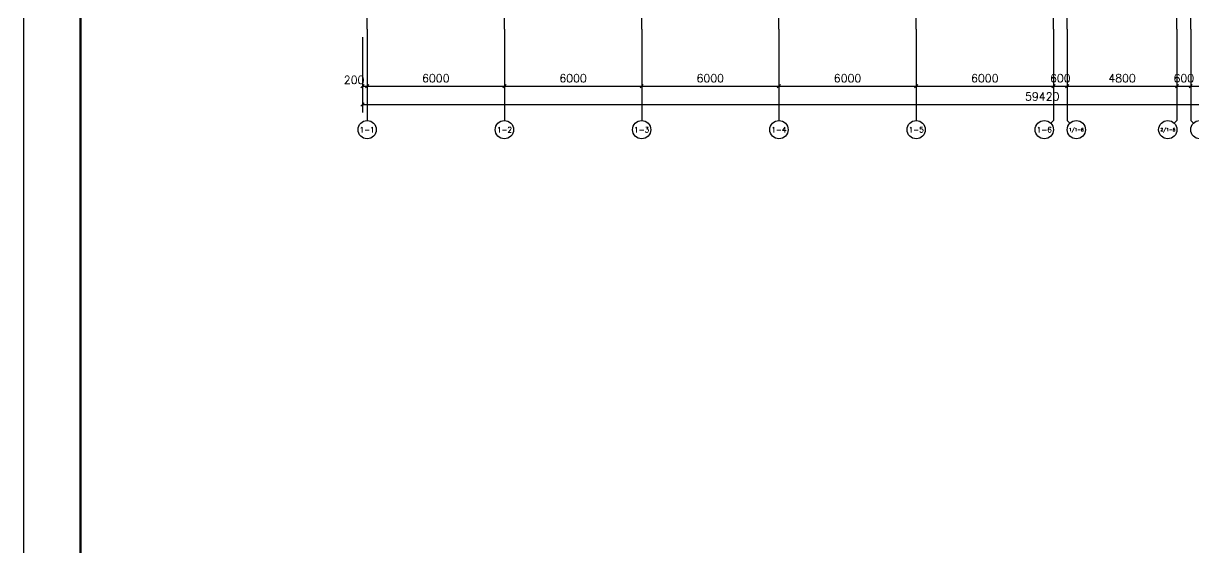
# Model space of a CAD drawing. Header units: inches. Extents: x 0 to 508000, y 0 to 738838.
# Drawn here: x 113500 to 164655, y 324463 to 347374 of the extents above; entities that cross this region are included whole.
import ezdxf
from ezdxf.enums import TextEntityAlignment as Align
from ezdxf.lldxf.tags import DXFTag

# ---------------------------------------------------------------- set-up
doc = ezdxf.new("R2010")
doc.units = ezdxf.units.IN
doc.header["$LTSCALE"] = 1000
doc.header["$MEASUREMENT"] = 0
for name, color, linetype, true_color in [('AXIS', 3, 'Continuous', 0x00ff00), ('DOTE', 1, 'DOTE', 0xff0000), ('ZG-图框层', 4, 'Continuous', 0x00ffff)]:
    doc.layers.add(name, color=color, linetype=linetype, true_color=true_color)
doc.styles.add('TXTSTY_ANONYMOUS', font='txt.shx', dxfattribs={"height": 0.2, "bigfont": 'gbcbig.shx'})
tags = doc.linetypes.add('DOTE', pattern=[2.4200000000000004, 2, -0.2, 0.02, -0.2]).pattern_tags.tags
tags[10:11] = [DXFTag(74, 4), DXFTag(75, 0), DXFTag(340, '0'), DXFTag(46, 0.0), DXFTag(50, 0.0), DXFTag(44, 0.0), DXFTag(45, 0.0)]
tags[8:9] = [DXFTag(74, 4), DXFTag(75, 0), DXFTag(340, '0'), DXFTag(46, 0.0), DXFTag(50, 0.0), DXFTag(44, 0.0), DXFTag(45, 0.0)]
tags[6:7] = [DXFTag(74, 4), DXFTag(75, 0), DXFTag(340, '0'), DXFTag(46, 0.0), DXFTag(50, 0.0), DXFTag(44, 0.0), DXFTag(45, 0.0)]
tags[4:5] = [DXFTag(74, 4), DXFTag(75, 0), DXFTag(340, '0'), DXFTag(46, 0.0), DXFTag(50, 0.0), DXFTag(44, 0.0), DXFTag(45, 0.0)]

# ---------------------------------------------------------------- blocks, each defined once
blk = doc.blocks.new('DAnoyomous8177')
at = {"layer": 'AXIS', "lineweight": -3}
for p, q in [((128527.9621350765, 347128.5788484812), (128527.9621350765, 343128.5788484812)), ((134527.9621350765, 347128.5788484812), (134527.9621350765, 343128.5788484812)), ((140527.9621350765, 347128.5788484812), (140527.9621350765, 343128.5788484812)), ((146527.9621350765, 347128.5788484812), (146527.9621350765, 343128.5788484812)), ((152527.9621350765, 347128.5788484812), (152527.9621350765, 343128.5788484812)), ((158527.9621350765, 347128.5788484812), (158527.9621350765, 343128.5788484812)), ((159127.9621350765, 347128.5788484812), (159127.9621350765, 343128.5788484812)), ((163927.9621350765, 347128.5788484812), (163927.9621350765, 343128.5788484812)), ((164527.9621350765, 347128.5788484812), (164527.9621350765, 343128.5788484812)), ((158527.9621350765, 343128.5788484812), (158410.8048475981, 343011.4215610027)), ((159127.9621350765, 343128.5788484812), (159245.119422555, 343011.4215610027)), ((163927.9621350765, 343128.5788484812), (163810.8048475981, 343011.4215610027)), ((164527.9621350765, 343128.5788484812), (164645.119422555, 343011.4215610027))]:
    blk.add_line(p, q, dxfattribs=at)
for centre in [(128527.9621350765, 342728.5788484812), (134527.9621350765, 342728.5788484812), (140527.9621350765, 342728.5788484812), (146527.9621350765, 342728.5788484812), (152527.9621350765, 342728.5788484812), (158127.9621350765, 342728.5788484812), (159527.9621350765, 342728.5788484812), (163527.9621350765, 342728.5788484812), (164927.9621350765, 342728.5788484812)]:
    blk.add_circle(centre, 400, dxfattribs=at)
at = {"layer": 'AXIS', "color": 7, "true_color": 0xffffff, "style": 'TXTSTY_ANONYMOUS'}
for s, height, p in [('1-1', 233.3333282470703, (128527.9621350765, 342728.5788484812)), ('1-2', 233.3333282470703, (134527.9621350765, 342728.5788484812)), ('1-3', 233.3333282470703, (140527.9621350765, 342728.5788484812)), ('1-4', 233.3333282470703, (146527.9621350765, 342728.5788484812)), ('1-5', 233.3333282470703, (152527.9621350765, 342728.5788484812)), ('1-6', 233.3333282470703, (158127.9621350765, 342728.5788484812)), ('1/1-6', 140, (159527.9621350765, 342728.5788484812)), ('2/1-6', 140, (163527.9621350765, 342728.5788484812))]:
    blk.add_text(s, height=height, dxfattribs=at).set_placement(p, align=Align.MIDDLE_CENTER)
blk = doc.blocks.new('DAnoyomous8184')
at = {"layer": 'AXIS', "lineweight": -3}
for p, q in [((128327.9621350765, 346778.5788484812), (128327.9621350765, 343478.5788484812)), ((128398.6728131771, 343899.2895265818), (128257.2514569759, 343757.8681703806)), ((128327.9621350765, 343828.5788484812), (187747.9621350765, 343828.5788484812))]:
    blk.add_line(p, q, dxfattribs=at)
at = {"layer": 'AXIS', "color": 7, "true_color": 0xffffff, "style": 'TXTSTY_ANONYMOUS'}
blk.add_text('59420', height=350, dxfattribs=at).set_placement((158037.9621350765, 344178.5788484812), align=Align.MIDDLE_CENTER)
blk = doc.blocks.new('DAnoyomous8247')
at = {"layer": 'AXIS', "lineweight": -3}
for p, q in [((128327.9621350765, 346778.5788484812), (128327.9621350765, 344278.5788484812)), ((128527.9621350765, 346778.5788484812), (128527.9621350765, 344278.5788484812)), ((134527.9621350765, 346778.5788484812), (134527.9621350765, 344278.5788484812)), ((140527.9621350765, 346778.5788484812), (140527.9621350765, 344278.5788484812)), ((146527.9621350765, 346778.5788484812), (146527.9621350765, 344278.5788484812)), ((152527.9621350765, 346778.5788484812), (152527.9621350765, 344278.5788484812)), ((158527.9621350765, 346778.5788484812), (158527.9621350765, 344278.5788484812)), ((159127.9621350765, 346778.5788484812), (159127.9621350765, 344278.5788484812)), ((163927.9621350765, 346778.5788484812), (163927.9621350765, 344278.5788484812)), ((164527.9621350765, 346778.5788484812), (164527.9621350765, 344278.5788484812)), ((128398.6728131771, 344699.2895265818), (128257.2514569759, 344557.8681703806)), ((128327.9621350765, 344628.5788484812), (128527.9621350765, 344628.5788484812)), ((128598.6728131771, 344699.2895265818), (128457.2514569759, 344557.8681703806)), ((128527.9621350765, 344628.5788484812), (134527.9621350765, 344628.5788484812)), ((134598.6728131771, 344699.2895265818), (134457.2514569759, 344557.8681703806)), ((134527.9621350765, 344628.5788484812), (140527.9621350765, 344628.5788484812)), ((140598.6728131771, 344699.2895265818), (140457.2514569759, 344557.8681703806)), ((140527.9621350765, 344628.5788484812), (146527.9621350765, 344628.5788484812)), ((146598.6728131771, 344699.2895265818), (146457.2514569759, 344557.8681703806)), ((146527.9621350765, 344628.5788484812), (152527.9621350765, 344628.5788484812)), ((152598.6728131771, 344699.2895265818), (152457.2514569759, 344557.8681703806)), ((152527.9621350765, 344628.5788484812), (158527.9621350765, 344628.5788484812)), ((158598.6728131771, 344699.2895265818), (158457.2514569759, 344557.8681703806)), ((158527.9621350765, 344628.5788484812), (159127.9621350765, 344628.5788484812)), ((159198.6728131771, 344699.2895265818), (159057.2514569759, 344557.8681703806)), ((159127.9621350765, 344628.5788484812), (163927.9621350765, 344628.5788484812)), ((163998.6728131771, 344699.2895265818), (163857.2514569759, 344557.8681703806)), ((163927.9621350765, 344628.5788484812), (164527.9621350765, 344628.5788484812)), ((164598.6728131771, 344699.2895265818), (164457.2514569759, 344557.8681703806)), ((164527.9621350765, 344628.5788484812), (166327.9621350765, 344628.5788484812))]:
    blk.add_line(p, q, dxfattribs=at)
at = {"layer": 'AXIS', "color": 7, "true_color": 0xffffff, "style": 'TXTSTY_ANONYMOUS'}
for s, p in [('200', (127957.9621350765, 344903.5788484812)), ('6000', (131527.9621350765, 344978.5788484812)), ('6000', (137527.9621350765, 344978.5788484812)), ('6000', (143527.9621350765, 344978.5788484812)), ('6000', (149527.9621350765, 344978.5788484812)), ('6000', (155527.9621350765, 344978.5788484812)), ('600', (158827.9621350765, 344978.5788484812)), ('4800', (161527.9621350765, 344978.5788484812)), ('600', (164227.9621350765, 344978.5788484812))]:
    blk.add_text(s, height=350, dxfattribs=at).set_placement(p, align=Align.MIDDLE_CENTER)

msp = doc.modelspace()

# ---------------------------------------------------------------- linework, layer by layer
at = {"layer": 'DOTE', "lineweight": -3}
for p, q in [((128527.9621350765, 347128.5788484812), (128527.9621350765, 377928.5788484812)), ((134527.9621350765, 347128.5788484812), (134527.9621350765, 377928.5788484812)), ((140527.9621350765, 347128.5788484812), (140527.9621350765, 377928.5788484812)), ((146527.9621350765, 347128.5788484812), (146527.9621350765, 377928.5788484812)), ((152527.9621350765, 347128.5788484812), (152527.9621350765, 377928.5788484812)), ((158527.9621350765, 347128.5788484812), (158527.9621350765, 377928.5788484812)), ((164527.9621350765, 347128.5788484812), (164527.9621350765, 377928.5788484812)), ((159127.9621350765, 347128.5788484812), (159127.9621350765, 364028.5788484812)), ((163927.9621350765, 347128.5788484812), (163927.9621350765, 364028.5788484812))]:
    msp.add_line(p, q, dxfattribs=at)
at = {"layer": 'ZG-图框层', "lineweight": -3}
msp.add_lwpolyline([(113500.0000128746, 396538.4308348894), (113500.0000128746, 312438.4308348894), (247300.0000128746, 312438.4308348894), (247300.0000128746, 396538.4308348894)], close=True, dxfattribs=at)
at = {"layer": 'ZG-图框层', "lineweight": -3, "const_width": 100}
msp.add_lwpolyline([(115999.9999444485, 313484.0907632113), (115999.9999444485, 395538.4308348894), (246299.9999843836, 395538.4308348894), (246299.9999843836, 313484.0907632113)], close=True, dxfattribs=at)

# ---------------------------------------------------------------- block references
at = {"layer": 'AXIS'}
for name in ['DAnoyomous8177', 'DAnoyomous8247', 'DAnoyomous8184']:
    msp.add_blockref(name, (0, 0), dxfattribs=at)

doc.saveas('drawing.dxf')
